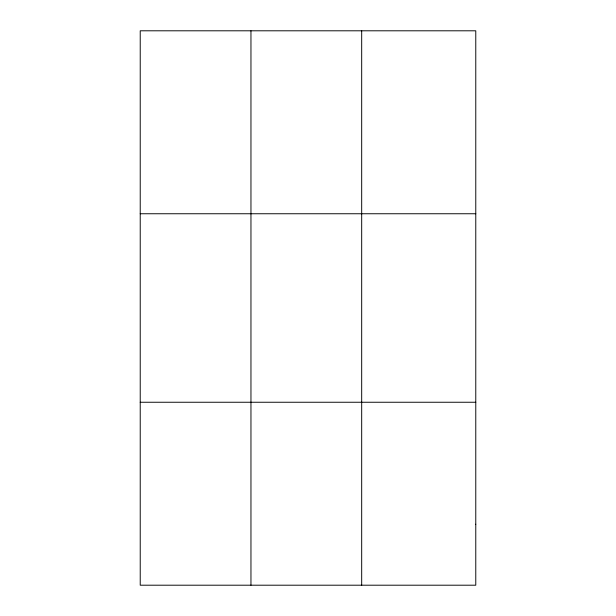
<?xml version="1.0" encoding="UTF-8"?>
<svg xmlns="http://www.w3.org/2000/svg" width="616" height="616" viewBox="0 0 616 616"><rect width="100%" height="100%" fill="white"/><g stroke="black" fill="none" stroke-linecap="round" stroke-linejoin="round"><path stroke-width="0.92" d="M250.958 585.2L250.958 30.8M361.684 585.2L361.684 30.8M140.225 213.752L475.775 213.752M140.225 402.248L475.775 402.248M475.775 524.216L475.775 585.2L140.225 585.2L140.225 30.8L475.775 30.8L475.775 524.216"/></g></svg>
